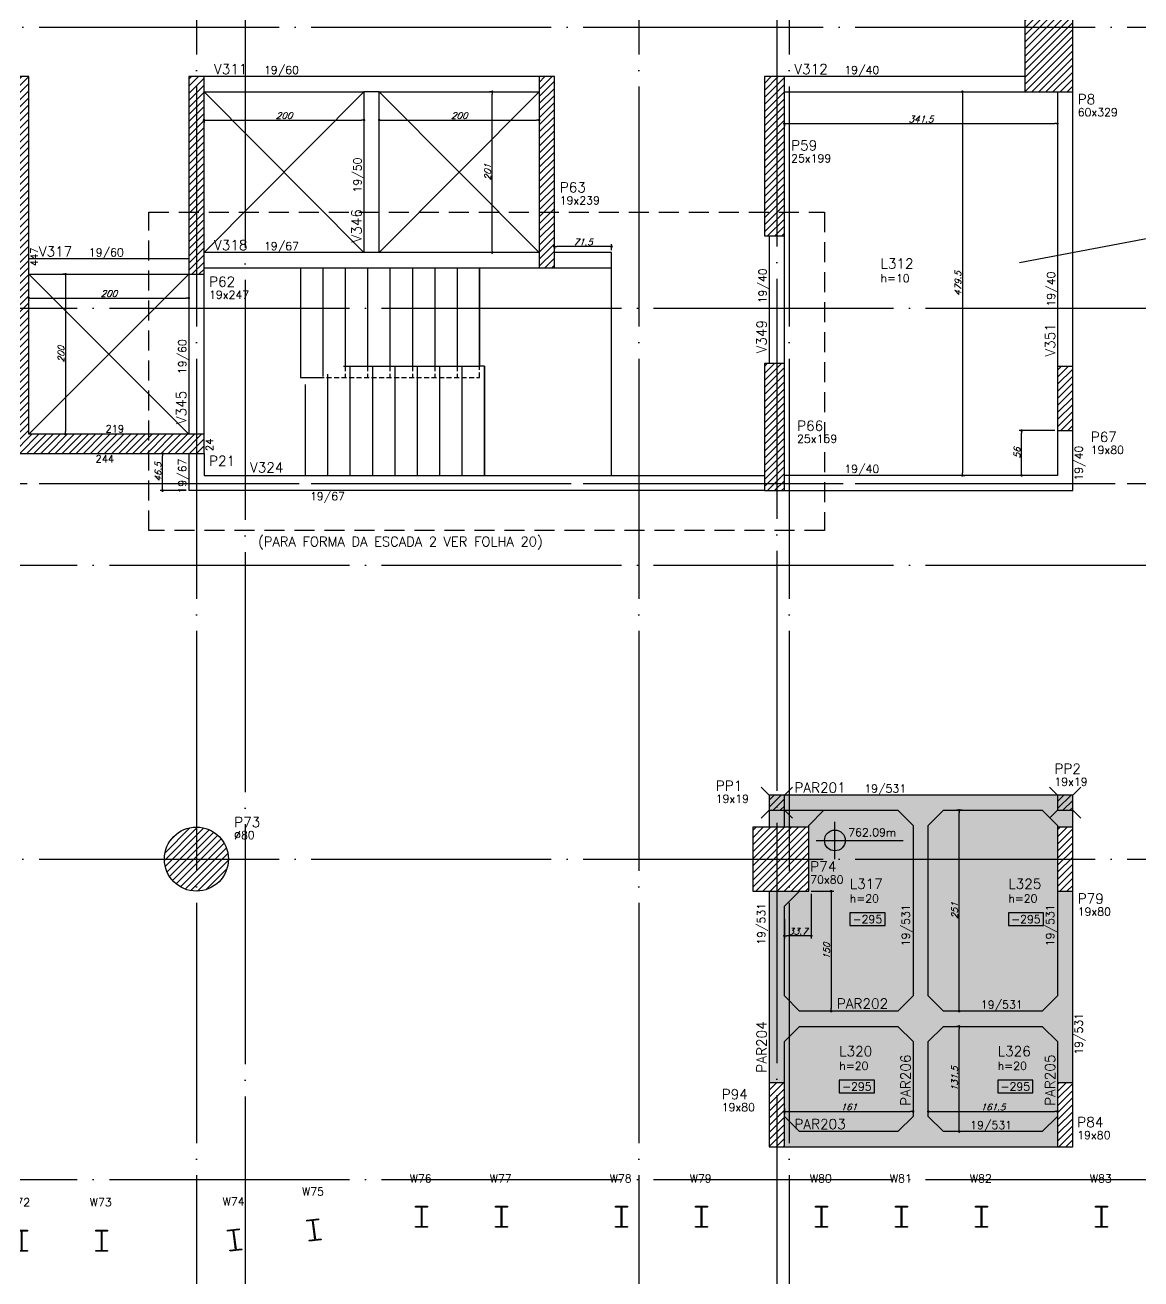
# Model space of a CAD drawing. Header units: millimetres. Extents: x -4107 to 5538, y -2094 to 2406.
# Drawn here: x 1290 to 2685, y -1009 to 558 of the extents above; entities that cross this region are included whole.
import ezdxf
from ezdxf.enums import TextEntityAlignment as Align

# ---------------------------------------------------------------- set-up
doc = ezdxf.new("R2010")
doc.units = ezdxf.units.MM
doc.header["$LTSCALE"] = 50
doc.linetypes.add('DASHED', pattern=[0.75, 0.5, -0.25])
doc.linetypes.add('EIXO', pattern=[6.8, 6, -0.4, 0, -0.4])
for name, color, linetype in [('F-AUX', 2, 'Continuous'), ('F-AUX-RED', 1, 'Continuous'), ('F-COTAS', 106, 'Continuous'), ('F-COTAS-FUROS', 50, 'Continuous'), ('F-DESNIVEL-8', 11, 'Continuous'), ('F-EIXO', 12, 'EIXO'), ('F-ESC-PROJ', 1, 'Continuous'), ('F-ESCADAS', 2, 'Continuous'), ('F-LAJES', 3, 'Continuous'), ('F-LAJES-DIM', 2, 'Continuous'), ('F-LAJES-NOME', 4, 'Continuous'), ('F-NÍVEL-PLANTA', 2, 'Continuous'), ('F-PERFIL - W310x52', 4, 'Continuous'), ('F-PERFIL- W250x38.5', 4, 'Continuous'), ('F-PILARES-DIM', 172, 'Continuous'), ('F-PILARES-HACH', 174, 'Continuous'), ('F-PILARES-N', 170, 'Continuous'), ('F-PILARES-NASCE', 4, 'Continuous'), ('F-PILARES-NOME', 170, 'Continuous'), ('F-PILARES-S', 170, 'Continuous'), ('F-SOLIDO-VIGAS', 252, 'Continuous'), ('F-TEXTO', 6, 'Continuous'), ('F-VIGAS', 3, 'Continuous'), ('F-VIGAS-DIM', 2, 'Continuous'), ('F-VIGAS-NOME', 4, 'Continuous'), ('F-VÃO', 1, 'Continuous')]:
    doc.layers.add(name, color=color, linetype=linetype)
doc.styles.add('CP-TEXT-INCL', font='simplex.shx', dxfattribs={"oblique": 20})
doc.styles.add('CP-TEXTO', font='simplex.shx')
doc.styles.add('MCP', font='simplex.shx')
doc.styles.add('ROMANS', font='simplex.shx')
doc.styles.get("Standard").update_dxf_attribs({"font": 'txt.shx'})
doc.dimstyles.new('CP-COTAS-50', dxfattribs={"dimscale": 0.64, "dimtxt": 12.5, "dimasz": 5, "dimexe": 5, "dimexo": 5, "dimgap": 2.5, "dimtad": 1, "dimdec": 1, "dimdsep": 46, "dimtxsty": 'CP-TEXT-INCL', "dimblk1": 'DOT', "dimblk2": 'DOT', "dimsah": 1, "dimcen": 9, "dimclrd": 256, "dimclre": 256, "dimclrt": 256, "dimadec": 0, "dimazin": 0, "dimtfac": 1, "dimtdec": 1, "dimtmove": 2, "dimatfit": 3, "dimldrblk": 'DOT', "dimfxl": 0, "dimtolj": 1, "dimarcsym": 0})
pattern_1 = [(45, (0, -5000), (-4.4194174, 4.4194174), [])]

# ---------------------------------------------------------------- blocks, each defined once
blk = doc.blocks.new('*U5')
at = {"layer": 'F-LAJES-DIM', "color": 1}
blk.add_lwpolyline([(0, 0), (44, 0), (44, 16), (0, 16)], close=True, dxfattribs=at)
at = {"layer": 'F-LAJES-DIM', "style": 'MCP'}
blk.add_attdef('DIM', text='', height=10, dxfattribs=at).set_placement((22, 8), align=Align.MIDDLE_CENTER)
blk = doc.blocks.new('Nível - Planta')
at = {"layer": 'F-NÍVEL-PLANTA'}
h = blk.add_hatch(color=71, dxfattribs=at)
h.paths.add_polyline_path([(0, 0), (0, 0.26, 0.414214), (-0.26, 0)])
h.paths.add_polyline_path([(0.26, 0), (0, 0), (0, -0.26, 0.414214)])
for p, q in [((0, -0.469), (0, 0.469)), ((-0.469, 0), (1.704, 0))]:
    blk.add_line(p, q, dxfattribs=at)
blk.add_circle((0, 0), 0.26, dxfattribs=at)
at = {"layer": 'F-TEXTO', "color": 3, "style": 'MCP'}
blk.add_attdef('NÍVEL', (0.333, 0.102), '', height=0.2, dxfattribs=at)
blk = doc.blocks.new('*U19')
at = {"layer": 'F-EIXO'}
blk.add_line((0, 0), (7484.954, 0), dxfattribs=at)
at = {"layer": 'F-TEXTO', "style": 'ROMANS'}
blk.add_attdef('EIXO', text='', height=17.5, dxfattribs=at).set_placement((-28.2072, 0), align=Align.MIDDLE_CENTER)
blk = doc.blocks.new('*U14')
at = {"layer": 'F-EIXO'}
blk.add_line((0, 0), (0, -3476.4), dxfattribs=at)
at = {"layer": 'F-TEXTO', "style": 'ROMANS'}
blk.add_attdef('EIXO', text='', height=17.5, rotation=360, dxfattribs=at).set_placement((0, 28.2), align=Align.MIDDLE_CENTER)
blk = doc.blocks.new('*U13')
at = {"layer": 'F-EIXO'}
blk.add_line((0, 0), (7397, 0), dxfattribs=at)
at = {"layer": 'F-TEXTO', "style": 'ROMANS'}
blk.add_attdef('EIXO', text='', height=17.5, dxfattribs=at).set_placement((-28.2072, 0), align=Align.MIDDLE_CENTER)
blk = doc.blocks.new('*U21')
at = {"layer": 'F-EIXO'}
blk.add_line((0, 0), (0, -3377.9), dxfattribs=at)
at = {"layer": 'F-TEXTO', "style": 'ROMANS'}
blk.add_attdef('EIXO', text='', height=17.5, rotation=360, dxfattribs=at).set_placement((0, 28.2), align=Align.MIDDLE_CENTER)
blk = doc.blocks.new('*U17')
at = {"layer": 'F-EIXO'}
blk.add_line((0, 0), (0, -3477.9), dxfattribs=at)
at = {"layer": 'F-TEXTO', "style": 'ROMANS'}
blk.add_attdef('EIXO', text='', height=17.5, rotation=360, dxfattribs=at).set_placement((0, 28.2), align=Align.MIDDLE_CENTER)
blk = doc.blocks.new('_DOT')
at = {"color": 0, "linetype": 'ByBlock'}
blk.add_line((-0.5, 0), (-1, 0), dxfattribs=at)
at = {"color": 0, "linetype": 'ByBlock', "const_width": 0.5}
blk.add_lwpolyline([(-0.25, 0, 1), (0.25, 0, 1)], format="xyb", close=True, dxfattribs=at)
blk = doc.blocks.new('*D28')
at = {"layer": 'DEFPOINTS', "color": 0, "linetype": 'Continuous', "transparency": 16777216}
for p in [(-3540, -934.5), (3264.5, -934.5), (3264.5, -1512.9)]:
    blk.add_point(p, dxfattribs=at)
at = {"layer": 'F-COTAS', "linetype": 'Continuous', "lineweight": -2, "transparency": 16777216}
for p, q in [((-3540, -937.7), (-3540, -1516.1)), ((3264.5, -937.7), (3264.5, -1516.1)), ((-3536.8, -1512.9), (3261.3, -1512.9))]:
    blk.add_line(p, q, dxfattribs=at)
at = {"layer": 'F-COTAS', "linetype": 'Continuous', "lineweight": -2, "transparency": 16777216, "xscale": 3.2, "yscale": 3.2, "zscale": 3.2, "rotation": 180}
blk.add_blockref('_DOT', (-3540, -1512.9), dxfattribs=at)
at = {"layer": 'F-COTAS', "linetype": 'Continuous', "lineweight": -2, "transparency": 16777216, "xscale": 3.2, "yscale": 3.2, "zscale": 3.2}
blk.add_blockref('_DOT', (3264.5, -1512.9), dxfattribs=at)
at = {"layer": 'F-COTAS', "linetype": 'Continuous', "transparency": 16777216, "insert": (-137.8, -1507.3), "char_height": 8, "attachment_point": 5, "style": 'CP-TEXT-INCL'}
blk.add_mtext('\\A1;6804.5', dxfattribs=at)
blk = doc.blocks.new('*D167')
at = {"layer": 'DEFPOINTS', "color": 0, "transparency": 16777216}
for p in [(2458.1, -693.5), (2461.3, -693.5), (2461.3, -825)]:
    blk.add_point(p, dxfattribs=at)
at = {"layer": 'F-COTAS', "lineweight": -2, "transparency": 16777216}
for p, q in [((2458.1, -693.5), (2454.9, -693.5)), ((2458.1, -821.8), (2458.1, -696.7)), ((2458.1, -825), (2454.9, -825))]:
    blk.add_line(p, q, dxfattribs=at)
at = {"layer": 'F-COTAS', "lineweight": -2, "transparency": 16777216, "xscale": 3.2, "yscale": 3.2, "zscale": 3.2}
for p, rotation in [((2458.1, -693.5), 90), ((2458.1, -825), 270)]:
    blk.add_blockref('_DOT', p, dxfattribs=dict(at, rotation=rotation))
at = {"layer": 'F-COTAS', "transparency": 16777216, "insert": (2452.5, -759.2), "char_height": 8, "attachment_point": 5, "rotation": 90, "style": 'CP-TEXT-INCL'}
blk.add_mtext('\\A1;131.5', dxfattribs=at)
blk = doc.blocks.new('*D168')
at = {"layer": 'DEFPOINTS', "color": 0, "transparency": 16777216}
for p in [(2458.1, -423.5), (2464.9, -423.5), (2464.9, -674.5)]:
    blk.add_point(p, dxfattribs=at)
at = {"layer": 'F-COTAS', "lineweight": -2, "transparency": 16777216}
for p, q in [((2461.7, -423.5), (2454.9, -423.5)), ((2458.1, -671.3), (2458.1, -426.7)), ((2461.7, -674.5), (2454.9, -674.5))]:
    blk.add_line(p, q, dxfattribs=at)
at = {"layer": 'F-COTAS', "lineweight": -2, "transparency": 16777216, "xscale": 3.2, "yscale": 3.2, "zscale": 3.2}
for p, rotation in [((2458.1, -423.5), 90), ((2458.1, -674.5), 270)]:
    blk.add_blockref('_DOT', p, dxfattribs=dict(at, rotation=rotation))
at = {"layer": 'F-COTAS', "transparency": 16777216, "insert": (2452.5, -549), "char_height": 8, "attachment_point": 5, "rotation": 90, "style": 'CP-TEXT-INCL'}
blk.add_mtext('\\A1;251', dxfattribs=at)
blk = doc.blocks.new('*D169')
at = {"layer": 'DEFPOINTS', "color": 0, "transparency": 16777216}
for p in [(2239.5, -793.1), (2400.5, -793.1), (2400.5, -800)]:
    blk.add_point(p, dxfattribs=at)
at = {"layer": 'F-COTAS', "lineweight": -2, "transparency": 16777216}
for p, q in [((2239.5, -796.3), (2239.5, -803.2)), ((2400.5, -796.3), (2400.5, -803.2)), ((2242.7, -800), (2397.3, -800))]:
    blk.add_line(p, q, dxfattribs=at)
at = {"layer": 'F-COTAS', "lineweight": -2, "transparency": 16777216, "xscale": 3.2, "yscale": 3.2, "zscale": 3.2, "rotation": 180}
blk.add_blockref('_DOT', (2239.5, -800), dxfattribs=at)
at = {"layer": 'F-COTAS', "lineweight": -2, "transparency": 16777216, "xscale": 3.2, "yscale": 3.2, "zscale": 3.2}
blk.add_blockref('_DOT', (2400.5, -800), dxfattribs=at)
at = {"layer": 'F-COTAS', "transparency": 16777216, "insert": (2320, -794.4), "char_height": 8, "attachment_point": 5, "style": 'CP-TEXT-INCL'}
blk.add_mtext('\\A1;161', dxfattribs=at)
blk = doc.blocks.new('*D170')
at = {"layer": 'DEFPOINTS', "color": 0, "transparency": 16777216}
for p in [(2419.5, -800), (2581, -800), (2581, -800)]:
    blk.add_point(p, dxfattribs=at)
at = {"layer": 'F-COTAS', "lineweight": -2, "transparency": 16777216}
blk.add_line((2422.7, -800), (2577.8, -800), dxfattribs=at)
at = {"layer": 'F-COTAS', "lineweight": -2, "transparency": 16777216, "xscale": 3.2, "yscale": 3.2, "zscale": 3.2, "rotation": 180}
blk.add_blockref('_DOT', (2419.5, -800), dxfattribs=at)
at = {"layer": 'F-COTAS', "lineweight": -2, "transparency": 16777216, "xscale": 3.2, "yscale": 3.2, "zscale": 3.2}
blk.add_blockref('_DOT', (2581, -800), dxfattribs=at)
at = {"layer": 'F-COTAS', "transparency": 16777216, "insert": (2500.2, -794.4), "char_height": 8, "attachment_point": 5, "style": 'CP-TEXT-INCL'}
blk.add_mtext('\\A1;161.5', dxfattribs=at)
blk = doc.blocks.new('*D171')
at = {"layer": 'DEFPOINTS', "color": 0, "transparency": 16777216}
for p in [(2270, -524.5), (2298, -674.5), (2301.7, -674.5)]:
    blk.add_point(p, dxfattribs=at)
at = {"layer": 'F-COTAS', "lineweight": -2, "transparency": 16777216}
for p, q in [((2273.2, -524.5), (2301.2, -524.5)), ((2298, -527.7), (2298, -671.3)), ((2298.5, -674.5), (2294.8, -674.5))]:
    blk.add_line(p, q, dxfattribs=at)
at = {"layer": 'F-COTAS', "lineweight": -2, "transparency": 16777216, "xscale": 3.2, "yscale": 3.2, "zscale": 3.2}
for p, rotation in [((2298, -524.5), 90), ((2298, -674.5), 270)]:
    blk.add_blockref('_DOT', p, dxfattribs=dict(at, rotation=rotation))
at = {"layer": 'F-COTAS', "transparency": 16777216, "insert": (2292.4, -599.5), "char_height": 8, "attachment_point": 5, "rotation": 90, "style": 'CP-TEXT-INCL'}
blk.add_mtext('\\A1;150', dxfattribs=at)
blk = doc.blocks.new('*D172')
at = {"layer": 'DEFPOINTS', "color": 0, "transparency": 16777216}
for p in [(2273.2, -524.5), (2239.5, -556.2), (2239.5, -580.4)]:
    blk.add_point(p, dxfattribs=at)
at = {"layer": 'F-COTAS', "lineweight": -2, "transparency": 16777216}
for p, q in [((2273.2, -527.7), (2273.2, -583.6)), ((2239.5, -559.4), (2239.5, -583.6)), ((2270, -580.4), (2242.7, -580.4))]:
    blk.add_line(p, q, dxfattribs=at)
at = {"layer": 'F-COTAS', "lineweight": -2, "transparency": 16777216, "xscale": 3.2, "yscale": 3.2, "zscale": 3.2, "rotation": 180}
blk.add_blockref('_DOT', (2239.5, -580.4), dxfattribs=at)
at = {"layer": 'F-COTAS', "lineweight": -2, "transparency": 16777216, "xscale": 3.2, "yscale": 3.2, "zscale": 3.2}
blk.add_blockref('_DOT', (2273.2, -580.4), dxfattribs=at)
at = {"layer": 'F-COTAS', "transparency": 16777216, "insert": (2256.3, -574.8), "char_height": 8, "attachment_point": 5, "style": 'CP-TEXT-INCL'}
blk.add_mtext('\\A1;33.7', dxfattribs=at)
blk = doc.blocks.new('*D177')
at = {"layer": 'DEFPOINTS', "color": 0, "transparency": 16777216}
for p in [(2536.1, 51), (2581, 51), (2570.4, -5)]:
    blk.add_point(p, dxfattribs=at)
at = {"layer": 'F-COTAS', "lineweight": -2, "transparency": 16777216}
for p, q in [((2577.8, 51), (2532.9, 51)), ((2536.1, -1.8), (2536.1, 47.8)), ((2567.2, -5), (2532.9, -5))]:
    blk.add_line(p, q, dxfattribs=at)
at = {"layer": 'F-COTAS', "lineweight": -2, "transparency": 16777216, "xscale": 3.2, "yscale": 3.2, "zscale": 3.2}
for p, rotation in [((2536.1, 51), 90), ((2536.1, -5), 270)]:
    blk.add_blockref('_DOT', p, dxfattribs=dict(at, rotation=rotation))
at = {"layer": 'F-COTAS', "transparency": 16777216, "insert": (2530.5, 23), "char_height": 8, "attachment_point": 5, "rotation": 90, "style": 'CP-TEXT-INCL'}
blk.add_mtext('\\A1;56', dxfattribs=at)
blk = doc.blocks.new('*D178')
at = {"layer": 'DEFPOINTS', "color": 0, "transparency": 16777216}
for p in [(2239.5, 438.1), (2581, 438.1), (2581, 434.6)]:
    blk.add_point(p, dxfattribs=at)
at = {"layer": 'F-COTAS', "lineweight": -2, "transparency": 16777216}
for p, q in [((2239.5, 434.9), (2239.5, 431.4)), ((2242.7, 434.6), (2577.8, 434.6)), ((2581, 434.9), (2581, 431.4))]:
    blk.add_line(p, q, dxfattribs=at)
at = {"layer": 'F-COTAS', "lineweight": -2, "transparency": 16777216, "xscale": 3.2, "yscale": 3.2, "zscale": 3.2, "rotation": 180}
blk.add_blockref('_DOT', (2239.5, 434.6), dxfattribs=at)
at = {"layer": 'F-COTAS', "lineweight": -2, "transparency": 16777216, "xscale": 3.2, "yscale": 3.2, "zscale": 3.2}
blk.add_blockref('_DOT', (2581, 434.6), dxfattribs=at)
at = {"layer": 'F-COTAS', "transparency": 16777216, "insert": (2410.2, 440.2), "char_height": 8, "attachment_point": 5, "style": 'CP-TEXT-INCL'}
blk.add_mtext('\\A1;341.5', dxfattribs=at)
blk = doc.blocks.new('*D179')
at = {"layer": 'DEFPOINTS', "color": 0, "transparency": 16777216}
for p in [(2458.9, 474.5), (2458.9, -5), (2462.1, -5)]:
    blk.add_point(p, dxfattribs=at)
at = {"layer": 'F-COTAS', "lineweight": -2, "transparency": 16777216}
for p, q in [((2462.1, 474.5), (2465.3, 474.5)), ((2462.1, 471.3), (2462.1, -1.8)), ((2462.1, -5), (2465.3, -5))]:
    blk.add_line(p, q, dxfattribs=at)
at = {"layer": 'F-COTAS', "lineweight": -2, "transparency": 16777216, "xscale": 3.2, "yscale": 3.2, "zscale": 3.2}
for p, rotation in [((2462.1, 474.5), 90), ((2462.1, -5), 270)]:
    blk.add_blockref('_DOT', p, dxfattribs=dict(at, rotation=rotation))
at = {"layer": 'F-COTAS', "transparency": 16777216, "insert": (2456.5, 234.7), "char_height": 8, "attachment_point": 5, "rotation": 90, "style": 'CP-TEXT-INCL'}
blk.add_mtext('\\A1;479.5', dxfattribs=at)
blk = doc.blocks.new('*D180')
at = {"layer": 'DEFPOINTS', "color": 0, "transparency": 16777216}
for p in [(1874.3, 474.5), (1878, 474.5), (1878, 273.5)]:
    blk.add_point(p, dxfattribs=at)
at = {"layer": 'F-COTAS', "lineweight": -2, "transparency": 16777216}
for p, q in [((1874.8, 474.5), (1871.1, 474.5)), ((1874.3, 276.7), (1874.3, 471.3)), ((1874.8, 273.5), (1871.1, 273.5))]:
    blk.add_line(p, q, dxfattribs=at)
at = {"layer": 'F-COTAS', "lineweight": -2, "transparency": 16777216, "xscale": 3.2, "yscale": 3.2, "zscale": 3.2}
for p, rotation in [((1874.3, 474.5), 90), ((1874.3, 273.5), 270)]:
    blk.add_blockref('_DOT', p, dxfattribs=dict(at, rotation=rotation))
at = {"layer": 'F-COTAS', "transparency": 16777216, "insert": (1868.7, 374), "char_height": 8, "attachment_point": 5, "rotation": 90, "style": 'CP-TEXT-INCL'}
blk.add_mtext('\\A1;201', dxfattribs=at)
blk = doc.blocks.new('*D181')
at = {"layer": 'DEFPOINTS', "color": 0, "transparency": 16777216}
for p in [(1514, 442.3), (1714, 442.3), (1714, 439.1)]:
    blk.add_point(p, dxfattribs=at)
at = {"layer": 'F-COTAS', "lineweight": -2, "transparency": 16777216}
for p, q in [((1514, 439.1), (1514, 435.9)), ((1517.2, 439.1), (1710.8, 439.1)), ((1714, 439.1), (1714, 435.9))]:
    blk.add_line(p, q, dxfattribs=at)
at = {"layer": 'F-COTAS', "lineweight": -2, "transparency": 16777216, "xscale": 3.2, "yscale": 3.2, "zscale": 3.2, "rotation": 180}
blk.add_blockref('_DOT', (1514, 439.1), dxfattribs=at)
at = {"layer": 'F-COTAS', "lineweight": -2, "transparency": 16777216, "xscale": 3.2, "yscale": 3.2, "zscale": 3.2}
blk.add_blockref('_DOT', (1714, 439.1), dxfattribs=at)
at = {"layer": 'F-COTAS', "transparency": 16777216, "insert": (1614, 444.7), "char_height": 8, "attachment_point": 5, "style": 'CP-TEXT-INCL'}
blk.add_mtext('\\A1;200', dxfattribs=at)
blk = doc.blocks.new('*D182')
at = {"layer": 'DEFPOINTS', "color": 0, "transparency": 16777216}
for p in [(1733, 439.1), (1933, 439.1), (1933, 439.1)]:
    blk.add_point(p, dxfattribs=at)
at = {"layer": 'F-COTAS', "lineweight": -2, "transparency": 16777216}
blk.add_line((1736.2, 439.1), (1929.8, 439.1), dxfattribs=at)
at = {"layer": 'F-COTAS', "lineweight": -2, "transparency": 16777216, "xscale": 3.2, "yscale": 3.2, "zscale": 3.2, "rotation": 180}
blk.add_blockref('_DOT', (1733, 439.1), dxfattribs=at)
at = {"layer": 'F-COTAS', "lineweight": -2, "transparency": 16777216, "xscale": 3.2, "yscale": 3.2, "zscale": 3.2}
blk.add_blockref('_DOT', (1933, 439.1), dxfattribs=at)
at = {"layer": 'F-COTAS', "transparency": 16777216, "insert": (1833, 444.7), "char_height": 8, "attachment_point": 5, "style": 'CP-TEXT-INCL'}
blk.add_mtext('\\A1;200', dxfattribs=at)
blk = doc.blocks.new('*D183')
at = {"layer": 'DEFPOINTS', "color": 0, "transparency": 16777216}
for p in [(1295, 217.8), (1495, 217.8), (1495, 216.7)]:
    blk.add_point(p, dxfattribs=at)
at = {"layer": 'F-COTAS', "lineweight": -2, "transparency": 16777216}
for p, q in [((1295, 214.6), (1295, 213.5)), ((1298.2, 216.7), (1491.8, 216.7)), ((1495, 214.6), (1495, 213.5))]:
    blk.add_line(p, q, dxfattribs=at)
at = {"layer": 'F-COTAS', "lineweight": -2, "transparency": 16777216, "xscale": 3.2, "yscale": 3.2, "zscale": 3.2, "rotation": 180}
blk.add_blockref('_DOT', (1295, 216.7), dxfattribs=at)
at = {"layer": 'F-COTAS', "lineweight": -2, "transparency": 16777216, "xscale": 3.2, "yscale": 3.2, "zscale": 3.2}
blk.add_blockref('_DOT', (1495, 216.7), dxfattribs=at)
at = {"layer": 'F-COTAS', "transparency": 16777216, "insert": (1395, 222.3), "char_height": 8, "attachment_point": 5, "style": 'CP-TEXT-INCL'}
blk.add_mtext('\\A1;200', dxfattribs=at)
blk = doc.blocks.new('*D184')
at = {"layer": 'DEFPOINTS', "color": 0, "transparency": 16777216}
for p in [(1342, 246.5), (1340.9, 46.5), (1342, 46.5)]:
    blk.add_point(p, dxfattribs=at)
at = {"layer": 'F-COTAS', "lineweight": -2, "transparency": 16777216}
for p, q in [((1338.8, 246.5), (1337.7, 246.5)), ((1340.9, 243.3), (1340.9, 49.7)), ((1338.8, 46.5), (1337.7, 46.5))]:
    blk.add_line(p, q, dxfattribs=at)
at = {"layer": 'F-COTAS', "lineweight": -2, "transparency": 16777216, "xscale": 3.2, "yscale": 3.2, "zscale": 3.2}
for p, rotation in [((1340.9, 246.5), 90), ((1340.9, 46.5), 270)]:
    blk.add_blockref('_DOT', p, dxfattribs=dict(at, rotation=rotation))
at = {"layer": 'F-COTAS', "transparency": 16777216, "insert": (1335.3, 146.5), "char_height": 8, "attachment_point": 5, "rotation": 90, "style": 'CP-TEXT-INCL'}
blk.add_mtext('\\A1;200', dxfattribs=at)
blk = doc.blocks.new('*D185')
at = {"layer": 'DEFPOINTS', "color": 0, "transparency": 16777216}
for p in [(1460.5, 22.5), (1462.2, 22.5), (1495, -24)]:
    blk.add_point(p, dxfattribs=at)
at = {"layer": 'F-COTAS', "lineweight": -2, "transparency": 16777216}
for p, q in [((1462.2, -20.8), (1462.2, 19.3)), ((1463.7, 22.5), (1465.4, 22.5)), ((1491.8, -24), (1459, -24))]:
    blk.add_line(p, q, dxfattribs=at)
at = {"layer": 'F-COTAS', "lineweight": -2, "transparency": 16777216, "xscale": 3.2, "yscale": 3.2, "zscale": 3.2}
for p, rotation in [((1462.2, 22.5), 90), ((1462.2, -24), 270)]:
    blk.add_blockref('_DOT', p, dxfattribs=dict(at, rotation=rotation))
at = {"layer": 'F-COTAS', "transparency": 16777216, "insert": (1456.6, -0.8), "char_height": 8, "attachment_point": 5, "rotation": 90, "style": 'CP-TEXT-INCL'}
blk.add_mtext('\\A1;46.5', dxfattribs=at)
blk = doc.blocks.new('A$C44D756D9')
at = {"layer": 'F-PERFIL- W250x38.5', "linetype": 'Continuous'}
for points in [[(5118.3, -2434.1), (5103.6, -2434.1), (5103.6, -2433), (5110.7, -2433), (5110.7, -2409), (5103.6, -2409), (5103.6, -2407.9), (5118.3, -2407.9), (5118.3, -2409), (5111.3, -2409), (5111.3, -2433), (5118.3, -2433)], [(5218.3, -2434.1), (5203.6, -2434.1), (5203.6, -2433), (5210.7, -2433), (5210.7, -2409), (5203.6, -2409), (5203.6, -2407.9), (5218.3, -2407.9), (5218.3, -2409), (5211.3, -2409), (5211.3, -2433), (5218.3, -2433)], [(5368.3, -2434.1), (5353.6, -2434.1), (5353.6, -2433), (5360.7, -2433), (5360.7, -2409), (5353.6, -2409), (5353.6, -2407.9), (5368.3, -2407.9), (5368.3, -2409), (5361.3, -2409), (5361.3, -2433), (5368.3, -2433)], [(5468.3, -2434.1), (5453.6, -2434.1), (5453.6, -2433), (5460.7, -2433), (5460.7, -2409), (5453.6, -2409), (5453.6, -2407.9), (5468.3, -2407.9), (5468.3, -2409), (5461.3, -2409), (5461.3, -2433), (5468.3, -2433)], [(5618.3, -2434.1), (5603.6, -2434.1), (5603.6, -2433), (5610.7, -2433), (5610.7, -2409), (5603.6, -2409), (5603.6, -2407.9), (5618.3, -2407.9), (5618.3, -2409), (5611.3, -2409), (5611.3, -2433), (5618.3, -2433)], [(5718.3, -2434.1), (5703.6, -2434.1), (5703.6, -2433), (5710.7, -2433), (5710.7, -2409), (5703.6, -2409), (5703.6, -2407.9), (5718.3, -2407.9), (5718.3, -2409), (5711.3, -2409), (5711.3, -2433), (5718.3, -2433)], [(5818.3, -2434.1), (5803.6, -2434.1), (5803.6, -2433), (5810.7, -2433), (5810.7, -2409), (5803.6, -2409), (5803.6, -2407.9), (5818.3, -2407.9), (5818.3, -2409), (5811.3, -2409), (5811.3, -2433), (5818.3, -2433)], [(5968.3, -2434.1), (5953.6, -2434.1), (5953.6, -2433), (5960.7, -2433), (5960.7, -2409), (5953.6, -2409), (5953.6, -2407.9), (5968.3, -2407.9), (5968.3, -2409), (5961.3, -2409), (5961.3, -2433), (5968.3, -2433)], [(4985.3, -2449.6), (4970.7, -2451.4), (4970.6, -2450.3), (4977.5, -2449.4), (4974.5, -2425.7), (4967.6, -2426.5), (4967.4, -2425.4), (4982, -2423.6), (4982.2, -2424.7), (4975.2, -2425.6), (4978.2, -2449.4), (4985.1, -2448.5)], [(4618.3, -2464.1), (4603.6, -2464.1), (4603.6, -2463), (4610.7, -2463), (4610.7, -2439), (4603.6, -2439), (4603.6, -2437.9), (4618.3, -2437.9), (4618.3, -2439), (4611.3, -2439), (4611.3, -2463), (4618.3, -2463)], [(4718.3, -2464.1), (4703.6, -2464.1), (4703.6, -2463), (4710.7, -2463), (4710.7, -2439), (4703.6, -2439), (4703.6, -2437.9), (4718.3, -2437.9), (4718.3, -2439), (4711.3, -2439), (4711.3, -2463), (4718.3, -2463)], [(4886.1, -2462.1), (4871.5, -2463.9), (4871.3, -2462.8), (4878.3, -2461.9), (4875.3, -2438.1), (4868.3, -2439), (4868.2, -2437.9), (4882.8, -2436.1), (4882.9, -2437.2), (4876, -2438), (4879, -2461.8), (4885.9, -2460.9)]]:
    blk.add_lwpolyline(points, close=True, dxfattribs=at)
at = {"layer": 'F-PILARES-NOME'}
for s, p in [('W76', (5096.2, -2378)), ('W77', (5196.2, -2378)), ('W78', (5346.2, -2378)), ('W79', (5446.2, -2378)), ('W80', (5596.4, -2378)), ('W81', (5696.4, -2378)), ('W82', (5796.4, -2378)), ('W83', (5946.4, -2378)), ('W74', (4862.3, -2406.9)), ('W75', (4961.6, -2394.5)), ('W72', (4594.2, -2407.9)), ('W73', (4696.2, -2407.9))]:
    blk.add_text(s, height=10, dxfattribs=at).set_placement(p)
blk = doc.blocks.new('A$C376C4E00')
at = {"layer": 'F-ESC-PROJ', "linetype": 'DASHED', "ltscale": 0.25}
for points in [[(-581.7, 141.5), (-381, 141.5)], [(-577, 151.9), (-577, 141.5)], [(-549, 155.5), (-549, 141.5)], [(-521, 155.5), (-521, 141.5)], [(-493, 155.5), (-493, 141.5)], [(-465, 155.5), (-465, 141.5)], [(-437, 155.5), (-437, 141.5)], [(-409, 155.5), (-409, 141.5)], [(-381, 141.5), (-381, 155.5)]]:
    blk.add_lwpolyline(points, dxfattribs=at)
at = {"layer": 'F-ESCADAS', "linetype": 'Continuous'}
for points in [[(-605, 278.5), (-605, 141.5)], [(-577, 278.5), (-577, 143.6)], [(-549, 278.5), (-549, 155.5)], [(-521, 278.5), (-521, 155.5)], [(-493, 278.5), (-493, 155.5)], [(-465, 278.5), (-465, 155.5)], [(-437, 278.5), (-437, 155.5)], [(-409, 278.5), (-409, 155.5)], [(-381, 278.5), (-381, 155.5)], [(-605, 141.5), (-581.7, 141.5)], [(-571, 145.5), (-571, 19)], [(-551.2, 155.5), (-381, 155.5)], [(-543, 155.5), (-543, 19)], [(-515, 155.5), (-515, 19)], [(-487, 155.5), (-487, 19)], [(-459, 155.5), (-459, 19)], [(-431, 155.5), (-431, 19)], [(-403, 155.5), (-403, 19)], [(-375, 155.5), (-375, 19)], [(-599, 132.6), (-599, 19)]]:
    blk.add_lwpolyline(points, dxfattribs=at)
blk = doc.blocks.new('*D411')
at = {"layer": 'DEFPOINTS', "color": 0, "transparency": 16777216}
for p in [(1952, 284), (1952, 281), (2023.5, 273.5)]:
    blk.add_point(p, dxfattribs=at)
at = {"layer": 'F-COTAS', "lineweight": -2, "transparency": 16777216}
for p, q in [((2023.5, 276.7), (2023.5, 284.2)), ((1952, 280.8), (1952, 277.8)), ((2020.3, 281), (1955.2, 281))]:
    blk.add_line(p, q, dxfattribs=at)
at = {"layer": 'F-COTAS', "lineweight": -2, "transparency": 16777216, "xscale": 3.2, "yscale": 3.2, "zscale": 3.2, "rotation": 180}
blk.add_blockref('_DOT', (1952, 281), dxfattribs=at)
at = {"layer": 'F-COTAS', "lineweight": -2, "transparency": 16777216, "xscale": 3.2, "yscale": 3.2, "zscale": 3.2}
blk.add_blockref('_DOT', (2023.5, 281), dxfattribs=at)
at = {"layer": 'F-COTAS', "transparency": 16777216, "insert": (1987.8, 286.6), "char_height": 8, "attachment_point": 5, "style": 'CP-TEXT-INCL'}
blk.add_mtext('\\A1;71.5', dxfattribs=at)

msp = doc.modelspace()

# ---------------------------------------------------------------- hatches: boundary and pattern name
at = {"layer": 'F-DESNIVEL-8'}
h = msp.add_hatch(color=256, dxfattribs=at)
h.dxf.hatch_style = 1
h.paths.add_polyline_path([(2400.5, -442.5), (2381.5, -423.5), (2289, -423.5), (2270, -442.5), (2270, -444.5), (2270, -524.5), (2258.5, -524.5), (2239.5, -543.5), (2239.5, -655.5), (2258.5, -674.5), (2381.5, -674.5), (2400.5, -655.5)])
h = msp.add_hatch(color=256, dxfattribs=at)
h.dxf.hatch_style = 1
h.paths.add_polyline_path([(2581, -524.5), (2581, -444.5), (2581, -442.5), (2562, -423.5), (2438.5, -423.5), (2419.5, -442.5), (2419.5, -655.5), (2438.5, -674.5), (2562, -674.5), (2581, -655.5)])
h = msp.add_hatch(color=256, dxfattribs=at)
h.dxf.hatch_style = 1
h.paths.add_polyline_path([(2400.5, -712.5), (2381.5, -693.5), (2258.5, -693.5), (2239.5, -712.5), (2239.5, -764), (2239.5, -806), (2258.5, -825), (2381.5, -825), (2400.5, -806)])
h = msp.add_hatch(color=256, dxfattribs=at)
h.dxf.hatch_style = 1
h.paths.add_polyline_path([(2581, -712.5), (2562, -693.5), (2438.5, -693.5), (2419.5, -712.5), (2419.5, -806), (2438.5, -825), (2562, -825), (2581, -806), (2581, -764)])
at = {"layer": 'F-PILARES-HACH', "linetype": 'Continuous'}
h = msp.add_hatch(dxfattribs=at)
h.set_pattern_fill('ANSI31', color=256, scale=50, style=0)
h.set_pattern_definition(pattern_1)
h.paths.add_polyline_path([(2540, 474.5), (2600, 474.5), (2600, 803.5), (2540, 803.5)], flags=16)
h = msp.add_hatch(dxfattribs=at)
h.set_pattern_fill('ANSI31', color=256, scale=50, style=0)
h.set_pattern_definition(pattern_1)
h.paths.add_polyline_path([(1270, 22.5), (1514, 22.5), (1514, 46.5), (1295, 46.5), (1295, 493.5), (1270, 493.5)], flags=16)
h = msp.add_hatch(dxfattribs=at)
h.set_pattern_fill('ANSI31', color=256, scale=50, style=0)
h.set_pattern_definition(pattern_1)
h.paths.add_polyline_path([(1495, 246.5), (1514, 246.5), (1514, 493.5), (1495, 493.5)], flags=16)
h = msp.add_hatch(dxfattribs=at)
h.set_pattern_fill('ANSI31', color=256, scale=50, style=0)
h.set_pattern_definition(pattern_1)
h.paths.add_polyline_path([(1933, 254.5), (1952, 254.5), (1952, 493.5), (1933, 493.5)], flags=16)
h = msp.add_hatch(dxfattribs=at)
h.set_pattern_fill('ANSI31', color=256, scale=50, style=0)
h.set_pattern_definition(pattern_1)
h.paths.add_polyline_path([(2214.5, 294.5), (2239.5, 294.5), (2239.5, 493.5), (2214.5, 493.5)], flags=16)
h = msp.add_hatch(dxfattribs=at)
h.set_pattern_fill('ANSI31', color=256, scale=50, style=0)
h.set_pattern_definition(pattern_1)
h.paths.add_polyline_path([(2214.5, -24), (2239.5, -24), (2239.5, 135), (2214.5, 135)], flags=16)
h = msp.add_hatch(dxfattribs=at)
h.set_pattern_fill('ANSI31', color=256, scale=50, style=0)
h.set_pattern_definition(pattern_1)
h.paths.add_polyline_path([(2581, 51), (2600, 51), (2600, 131), (2581, 131)], flags=16)
h = msp.add_hatch(dxfattribs=at)
h.set_pattern_fill('ANSI31', color=256, scale=50, style=0)
h.set_pattern_definition(pattern_1)
h.paths.add_polyline_path([(2220.5, -423.5), (2239.5, -423.5), (2239.5, -404.5), (2220.5, -404.5)], flags=16)
h = msp.add_hatch(dxfattribs=at)
h.set_pattern_fill('ANSI31', color=256, scale=50, style=0)
h.set_pattern_definition(pattern_1)
h.paths.add_polyline_path([(2581, -423.5), (2600, -423.5), (2600, -404.5), (2581, -404.5)], flags=16)
h = msp.add_hatch(dxfattribs=at)
h.set_pattern_fill('ANSI31', color=256, scale=50)
h.set_pattern_definition(pattern_1)
edge = h.paths.add_edge_path()
edge.add_arc((1504.5, -484.5), 40, 0, 360)
h = msp.add_hatch(dxfattribs=at)
h.set_pattern_fill('ANSI31', color=256, scale=50, style=0)
h.set_pattern_definition(pattern_1)
h.paths.add_polyline_path([(2200, -524.5), (2270, -524.5), (2270, -444.5), (2200, -444.5)], flags=16)
h = msp.add_hatch(dxfattribs=at)
h.set_pattern_fill('ANSI31', color=256, scale=50, style=0)
h.set_pattern_definition(pattern_1)
h.paths.add_polyline_path([(2581, -524.5), (2600, -524.5), (2600, -444.5), (2581, -444.5)], flags=16)
h = msp.add_hatch(dxfattribs=at)
h.set_pattern_fill('ANSI31', color=256, scale=50, style=0)
h.set_pattern_definition(pattern_1)
h.paths.add_polyline_path([(2220.5, -844), (2239.5, -844), (2239.5, -764), (2220.5, -764)], flags=16)
h = msp.add_hatch(dxfattribs=at)
h.set_pattern_fill('ANSI31', color=256, scale=50, style=0)
h.set_pattern_definition(pattern_1)
h.paths.add_polyline_path([(2581, -844), (2600, -844), (2600, -764), (2581, -764)], flags=16)
at = {"layer": 'F-SOLIDO-VIGAS', "linetype": 'Continuous'}
h = msp.add_hatch(color=256, dxfattribs=at)
h.dxf.hatch_style = 1
h.paths.add_polyline_path([(2220.5, -404.5), (2220.5, -444.5), (2239.5, -444.5), (2239.5, -423.5), (2562, -423.5), (2581, -442.5), (2581, -444.5), (2600, -444.5), (2600, -404.5)])
at = {"layer": 'F-SOLIDO-VIGAS'}
h = msp.add_hatch(color=256, dxfattribs=at)
h.dxf.hatch_style = 1
h.paths.add_polyline_path([(2581, -806), (2562, -825), (2438.5, -825), (2419.5, -806), (2419.5, -712.5), (2438.5, -693.5), (2562, -693.5), (2581, -712.5), (2581, -764), (2600, -764), (2600, -684), (2600, -524.5), (2581, -524.5), (2581, -655.5), (2562, -674.5), (2438.5, -674.5), (2419.5, -655.5), (2419.5, -442.5), (2438.5, -423.5), (2562, -423.5), (2581, -442.5), (2581, -444.5), (2600, -444.5), (2600, -404.5), (2220.5, -404.5), (2220.5, -444.5), (2239.5, -444.5), (2239.5, -423.5), (2381.5, -423.5), (2400.5, -442.5), (2400.5, -655.5), (2381.5, -674.5), (2258.5, -674.5), (2239.5, -655.5), (2239.5, -543.5), (2258.5, -524.5), (2220.5, -524.5), (2220.5, -684), (2220.5, -764), (2239.5, -764), (2239.5, -712.5), (2258.5, -693.5), (2381.5, -693.5), (2400.5, -712.5), (2400.5, -806), (2381.5, -825), (2258.5, -825), (2239.5, -806), (2239.5, -844), (2581, -844)])
at = {"layer": 'F-SOLIDO-VIGAS', "linetype": 'Continuous'}
h = msp.add_hatch(color=256, dxfattribs=at)
h.dxf.hatch_style = 1
h.paths.add_polyline_path([(2270, -444.5), (2270, -442.5), (2289, -423.5), (2239.5, -423.5), (2239.5, -444.5)], flags=17)

# ---------------------------------------------------------------- linework, layer by layer
at = {"layer": 'F-AUX', "color": 1}
msp.add_lwpolyline([(3318.061, 408.752), (2965.087, 342.178), (2950.168, 367.324), (2940.699, 309.619), (2925.78, 334.765), (2533.413, 260.837)], dxfattribs=at)
at = {"layer": 'F-AUX-RED', "color": 4, "linetype": 'DASHED'}
msp.add_lwpolyline([(1445, -74), (1445, 324), (2289.5, 324), (2289.5, -74), (1445, -74)], dxfattribs=at)
at = {"layer": 'F-EIXO'}
msp.add_line((-3768.53, -15), (3691.239, -15), dxfattribs=at)
at = {"layer": 'F-LAJES'}
msp.add_lwpolyline([(1864.5, -5), (1864.5, 131.5), (1858.5, 131.5), (1858.5, 254.5)], dxfattribs=at)
at = {"layer": 'F-PILARES-N', "linetype": 'Continuous'}
for points in [[(2220.5, -423.5), (2239.5, -423.5), (2239.5, -404.5), (2220.5, -404.5), (2220.5, -423.5)], [(2581, -423.5), (2600, -423.5), (2600, -404.5), (2581, -404.5), (2581, -423.5)]]:
    msp.add_lwpolyline(points, dxfattribs=at)
at = {"layer": 'F-PILARES-NASCE', "linetype": 'Continuous'}
for p, q in [((2220.5, -404.5), (2210.5, -394.5)), ((2239.5, -404.5), (2249.5, -394.5)), ((2581, -404.5), (2571, -394.5)), ((2600, -404.5), (2610, -394.5)), ((2220.5, -423.5), (2210.5, -433.5)), ((2239.5, -423.5), (2249.5, -433.5)), ((2581, -423.5), (2571, -433.5)), ((2600, -423.5), (2610, -433.5))]:
    msp.add_line(p, q, dxfattribs=at)
at = {"layer": 'F-PILARES-S', "linetype": 'Continuous'}
for points in [[(2540, 474.5), (2600, 474.5), (2600, 803.5), (2540, 803.5), (2540, 474.5)], [(1270, 22.5), (1514, 22.5), (1514, 46.5), (1295, 46.5), (1295, 493.5), (1270, 493.5), (1270, 22.5)], [(1495, 246.5), (1514, 246.5), (1514, 493.5), (1495, 493.5), (1495, 246.5)], [(1933, 254.5), (1952, 254.5), (1952, 493.5), (1933, 493.5), (1933, 254.5)], [(2214.5, 294.5), (2239.5, 294.5), (2239.5, 493.5), (2214.5, 493.5), (2214.5, 294.5)], [(2214.5, -24), (2239.5, -24), (2239.5, 135), (2214.5, 135), (2214.5, -24)], [(2581, 51), (2600, 51), (2600, 131), (2581, 131), (2581, 51)], [(2200, -524.5), (2270, -524.5), (2270, -444.5), (2200, -444.5), (2200, -524.5)], [(2581, -524.5), (2600, -524.5), (2600, -444.5), (2581, -444.5), (2581, -524.5)], [(2220.5, -844), (2239.5, -844), (2239.5, -764), (2220.5, -764), (2220.5, -844)], [(2581, -844), (2600, -844), (2600, -764), (2581, -764), (2581, -844)]]:
    msp.add_lwpolyline(points, dxfattribs=at)
msp.add_circle((1504.5, -484.5), 40, dxfattribs=at)
at = {"layer": 'F-VIGAS'}
for p, q in [((2270, -442.5), (2289, -423.5)), ((2581, -442.5), (2562, -423.5)), ((2270, -444.5), (2270, -442.5)), ((2239.5, -543.5), (2258.5, -524.5)), ((2258.5, -674.5), (2239.5, -655.5)), ((2562, -674.5), (2581, -655.5)), ((2239.5, -712.5), (2258.5, -693.5)), ((2562, -693.5), (2581, -712.5)), ((2258.5, -825), (2239.5, -806)), ((2562, -825), (2581, -806))]:
    msp.add_line(p, q, dxfattribs=at)
for points in [[(1723.5, 493.5), (1514, 493.5)], [(1933, 493.5), (1723.5, 493.5)], [(2540, 493.5), (2239.5, 493.5)], [(1514, 474.5), (1714, 474.5)], [(1714, 474.5), (1714, 273.5)], [(1733, 474.5), (1714, 474.5)], [(1733, 474.5), (1933, 474.5)], [(1733, 273.5), (1733, 474.5)], [(2239.5, 474.5), (2540, 474.5)], [(2581, 474.5), (2581, 131)], [(2600, 131), (2600, 474.5)], [(2220.5, 294.5), (2220.5, 135)], [(2239.5, 135), (2239.5, 294.5)], [(1714, 273.5), (1514, 273.5)], [(1733, 273.5), (1714, 273.5)], [(1933, 273.5), (1733, 273.5)], [(2023.5, -5), (2023.5, 273.5), (1952, 273.5)], [(1495, 265.5), (1295, 265.5)], [(1514, 254.5), (1723.5, 254.5)], [(1723.5, 254.5), (1933, 254.5)], [(1295, 246.5), (1495, 246.5)], [(1495, 246.5), (1495, 46.5)], [(1514, 46.5), (1514, 246.5)], [(2581, 51), (2581, -5)], [(2600, -24), (2600, 51)], [(2581, -5), (2239.5, -5)], [(2239.5, -24), (2600, -24)], [(2600, -444.5), (2600, -404.5), (2220.5, -404.5), (2220.5, -444.5)], [(2239.5, -423.5), (2381.5, -423.5), (2400.5, -442.5), (2400.5, -655.5), (2381.5, -674.5), (2258.5, -674.5)], [(2239.5, -444.5), (2239.5, -423.5)], [(2562, -674.5), (2438.5, -674.5), (2419.5, -655.5), (2419.5, -442.5), (2438.5, -423.5), (2562, -423.5)], [(2581, -442.5), (2581, -444.5)], [(2220.5, -524.5), (2220.5, -684)], [(2581, -524.5), (2581, -655.5)], [(2600, -684), (2600, -524.5)], [(2239.5, -655.5), (2239.5, -543.5)], [(2220.5, -684), (2220.5, -764)], [(2600, -764), (2600, -684)], [(2258.5, -693.5), (2381.5, -693.5), (2400.5, -712.5), (2400.5, -806), (2381.5, -825), (2258.5, -825)], [(2562, -825), (2438.5, -825), (2419.5, -806), (2419.5, -712.5), (2438.5, -693.5), (2562, -693.5)], [(2239.5, -764), (2239.5, -712.5)], [(2581, -712.5), (2581, -764)], [(2239.5, -844), (2581, -844)]]:
    msp.add_lwpolyline(points, dxfattribs=at)
at = {"layer": 'F-VIGAS', "linetype": 'Continuous'}
for points in [[(1952, 254.5), (2023.5, 254.5)], [(1495, 22.5), (1495, -24)], [(1514, 22.5), (1514, -5), (1978.5, -5)], [(1978.5, -5), (2214.5, -5)], [(2214.5, -24), (1495, -24)]]:
    msp.add_lwpolyline(points, dxfattribs=at)
at = {"layer": 'F-VÃO'}
for p, q in [((1514, 273.5), (1714, 474.5)), ((1514, 474.5), (1714, 273.5)), ((1733, 273.5), (1933, 474.5)), ((1733, 474.5), (1933, 273.5)), ((1295, 46.5), (1495, 246.5)), ((1295, 246.5), (1495, 46.5))]:
    msp.add_line(p, q, dxfattribs=at)

# ---------------------------------------------------------------- block references
at = {"layer": 'F-COTAS-FUROS'}
msp.add_blockref('A$C376C4E00', (2239.5, -24), dxfattribs=at)
at = {"layer": 'F-EIXO', "linetype": 'Continuous'}
for name, p in [('*U14', (1565.5, 1939.842)), ('*U21', (1504.5, 1841.357)), ('*U21', (2057.5, 1841.357)), ('*U21', (2245.5, 1841.357)), ('*U19', (-3793.715, 555)), ('*U13', (-3705.761, 204)), ('*U19', (-3793.715, -15)), ('*U13', (-3705.761, -117)), ('*U19', (-3793.715, -484.5)), ('*U13', (-3705.761, -885))]:
    msp.add_blockref(name, p, dxfattribs=at)
at = {"layer": 'F-LAJES-DIM', "linetype": 'Continuous'}
for p in [(2321.407, -567.628), (2519.54, -567.628), (2308.184, -776.732), (2506.317, -776.732)]:
    msp.add_blockref('*U5', p, dxfattribs=at).add_auto_attribs({'DIM': '-295'})
at = {"layer": 'F-NÍVEL-PLANTA', "linetype": 'Continuous', "xscale": 50, "yscale": 50, "zscale": 50}
msp.add_blockref('Nível - Planta', (2302.671, -461.182), dxfattribs=at).add_auto_attribs({'NÍVEL': '762.09m'})
at = {"layer": 'F-PERFIL - W310x52'}
msp.add_blockref('A$C44D756D9', (-3325, 1489.5), dxfattribs=at)
at = {"layer": 'F-SOLIDO-VIGAS', "linetype": 'Continuous'}
msp.add_blockref('*U17', (2230, 1941.357), dxfattribs=at)

# ---------------------------------------------------------------- texts
at = {"layer": 'F-LAJES-DIM', "linetype": 'Continuous', "style": 'ROMANS'}
for s, p in [('h=10', (2359.764, 236.466)), ('h=20', (2321.407, -538.728)), ('h=20', (2519.54, -538.728)), ('h=20', (2308.184, -747.832)), ('h=20', (2506.317, -747.832))]:
    msp.add_text(s, height=10, dxfattribs=at).set_placement(p)
at = {"layer": 'F-LAJES-NOME', "linetype": 'Continuous', "style": 'ROMANS'}
for s, p in [('L312', (2359.764, 253.466)), ('L317', (2321.407, -521.728)), ('L325', (2519.54, -521.728)), ('L320', (2308.184, -730.832)), ('L326', (2506.317, -730.832))]:
    msp.add_text(s, height=12.5, dxfattribs=at).set_placement(p)
at = {"layer": 'F-PILARES-DIM', "linetype": 'Continuous', "style": 'ROMANS'}
for s, height, p in [('60x329', 10, (2606.25, 443.875)), ('25x199', 10, (2247.988, 386.252)), ('19x239', 10, (1958.739, 333.724)), ('19x247', 10, (1520.25, 215.875)), ('219', 9, (1391, 48.75)), ('25x159', 10, (2255.438, 35.772)), ('19x80', 10, (2622.569, 21.836)), ('244', 9, (1378.5, 11.25)), ('19x19', 10, (2577.086, -392.783)), ('19x19', 10, (2153.682, -414.028)), ('%%c80', 10, (1551.645, -459.516)), ('70x80', 10, (2271.877, -515.118)), ('19x80', 10, (2606.25, -555.125)), ('19x80', 10, (2161.188, -799.639)), ('19x80', 10, (2605.682, -834.437))]:
    msp.add_text(s, height=height, dxfattribs=at).set_placement(p)
for s, p in [('447', (1306.25, 256.5)), ('24', (1525.25, 25.5))]:
    msp.add_text(s, height=9, rotation=90, dxfattribs=at).set_placement(p)
at = {"layer": 'F-PILARES-NOME', "linetype": 'Continuous', "style": 'ROMANS'}
for s, p in [('P8', (2606.25, 458.875)), ('P59', (2247.988, 401.252)), ('P63', (1958.739, 348.724)), ('P62', (1520.25, 230.875)), ('P66', (2255.438, 50.772)), ('P67', (2622.569, 36.836)), ('P21', (1520.25, 6.875)), ('PP2', (2577.086, -377.783)), ('PP1', (2153.682, -399.028)), ('P73', (1551.645, -444.516)), ('P74', (2271.877, -500.118)), ('P79', (2606.25, -540.125)), ('P94', (2161.188, -784.639)), ('P84', (2605.682, -819.437))]:
    msp.add_text(s, height=12.5, dxfattribs=at).set_placement(p)
at = {"layer": 'F-TEXTO', "color": 3, "insert": (1448.089, -81.663), "char_height": 12, "width": 687.52044, "attachment_point": 1, "style": 'CP-TEXTO'}
msp.add_mtext('\\pi133.47451;(PARA FORMA DA ESCADA 2 VER FOLHA 20)', dxfattribs=at)
at = {"layer": 'F-VIGAS-DIM', "linetype": 'Continuous', "style": 'ROMANS'}
for s, p in [('19/60', (1589, 496.625)), ('19/40', (2314.5, 496.625)), ('19/67', (1589, 276.625)), ('19/60', (1370, 268.625)), ('19/40', (2314.5, -1.875)), ('19/67', (1646.484, -36.004)), ('19/531', (2339.5, -401.375)), ('19/531', (2485.187, -671.375)), ('19/531', (2471.883, -821.875))]:
    msp.add_text(s, height=10, dxfattribs=at).set_placement(p)
for s, p in [('19/50', (1710.875, 348.5)), ('19/40', (2217.375, 210)), ('19/40', (2577.875, 206)), ('19/60', (1491.875, 121.5)), ('19/40', (2612.5, -11.5)), ('19/67', (1491.875, -27.707)), ('19/531', (2215.731, -591.598)), ('19/531', (2396.252, -593.38)), ('19/531', (2576.752, -593.38)), ('19/531', (2612.5, -729))]:
    msp.add_text(s, height=10, rotation=90, dxfattribs=at).set_placement(p)
at = {"layer": 'F-VIGAS-NOME', "linetype": 'Continuous', "style": 'ROMANS'}
for s, p in [('V311', (1526.5, 496.625)), ('V312', (2252, 496.625)), ('V318', (1526.5, 276.625)), ('V317', (1307.5, 268.625)), ('V324', (1571.554, -1.22)), ('PAR201', (2252, -401.375)), ('PAR202', (2305.03, -671.375)), ('PAR203', (2252, -821.875))]:
    msp.add_text(s, height=12.5, dxfattribs=at).set_placement(p)
for s, p in [('V346', (1710.875, 286)), ('V349', (2217.375, 147.5)), ('V351', (2577.875, 143.5)), ('V345', (1491.875, 59)), ('PAR204', (2217.375, -751.5)), ('PAR206', (2397.375, -793.032)), ('PAR205', (2577.875, -793.032))]:
    msp.add_text(s, height=12.5, rotation=90, dxfattribs=at).set_placement(p)

# ---------------------------------------------------------------- dimensions: what is measured, and where the dimension line sits
at = {"layer": 'F-COTAS'}
for base, p1, p2, picture, middle in [((1874.307, 474.5), (1878.047, 273.5), (1878.047, 474.5), '*D180', (1868.707, 374)), ((2462.131, -5), (2458.869, 474.5), (2458.869, -5), '*D179', (2456.531, 234.75)), ((1340.909, 46.5), (1341.983, 246.5), (1341.983, 46.5), '*D184', (1335.309, 146.5)), ((2536.125, 51), (2570.425, -5), (2581, 51), '*D177', (2530.525, 23)), ((1462.175, 22.5), (1495, -24), (1460.483, 22.5), '*D185', (1456.575, -0.75)), ((2458.07, -423.5), (2464.905, -674.5), (2464.905, -423.5), '*D168', (2452.47, -549)), ((2297.977, -674.5), (2270, -524.5), (2301.651, -674.5), '*D171', (2292.377, -599.5)), ((2458.07, -693.5), (2461.259, -825), (2461.259, -693.5), '*D167', (2452.47, -759.25))]:
    dim = msp.add_linear_dim(base=base, p1=p1, p2=p2, angle=90, dimstyle='CP-COTAS-50', override={"dimscale": 0.64, "dimfxl": 7.5}, dxfattribs=at)
    dim.commit()
    dim.dimension.update_dxf_attribs({"geometry": picture, "text_midpoint": middle})
for base, p1, p2, override, picture, middle in [((1714, 439.08), (1514, 442.283), (1714, 442.283), {"dimscale": 0.64, "dimfxl": 7.5}, '*D181', (1614, 444.68)), ((1933, 439.08), (1733, 439.08), (1933, 439.08), {"dimscale": 0.64, "dimfxl": 7.5}, '*D182', (1833, 444.68)), ((2581, 434.603), (2239.5, 438.123), (2581, 438.123), {"dimscale": 0.64, "dimfxl": 7.5}, '*D178', (2410.25, 440.203)), ((1952, 281.032), (2023.5, 273.5), (1952, 284.045), {"dimfxl": 7.5}, '*D411', (1987.75, 286.632)), ((1495, 216.694), (1295, 217.768), (1495, 217.768), {"dimscale": 0.64, "dimfxl": 7.5}, '*D183', (1395, 222.294)), ((2239.5, -580.379), (2273.2, -524.5), (2239.5, -556.207), {"dimscale": 0.64, "dimfxl": 7.5}, '*D172', (2256.35, -574.779)), ((2400.5, -799.988), (2239.5, -793.123), (2400.5, -793.123), {"dimscale": 0.64, "dimfxl": 7.5}, '*D169', (2320, -794.388)), ((2581, -799.988), (2419.5, -799.988), (2581, -799.988), {"dimscale": 0.64, "dimfxl": 7.5}, '*D170', (2500.25, -794.388))]:
    dim = msp.add_linear_dim(base=base, p1=p1, p2=p2, dimstyle='CP-COTAS-50', override=override, dxfattribs=at)
    dim.commit()
    dim.dimension.update_dxf_attribs({"geometry": picture, "text_midpoint": middle})
at = {"layer": 'F-COTAS', "linetype": 'Continuous'}
dim = msp.add_linear_dim(base=(3264.5, -1512.867), p1=(-3540, -934.5), p2=(3264.5, -934.5), dimstyle='CP-COTAS-50', dxfattribs=at)
dim.commit()
dim.dimension.update_dxf_attribs({"geometry": '*D28', "text_midpoint": (-137.75, -1507.267)})

doc.saveas('drawing.dxf')
